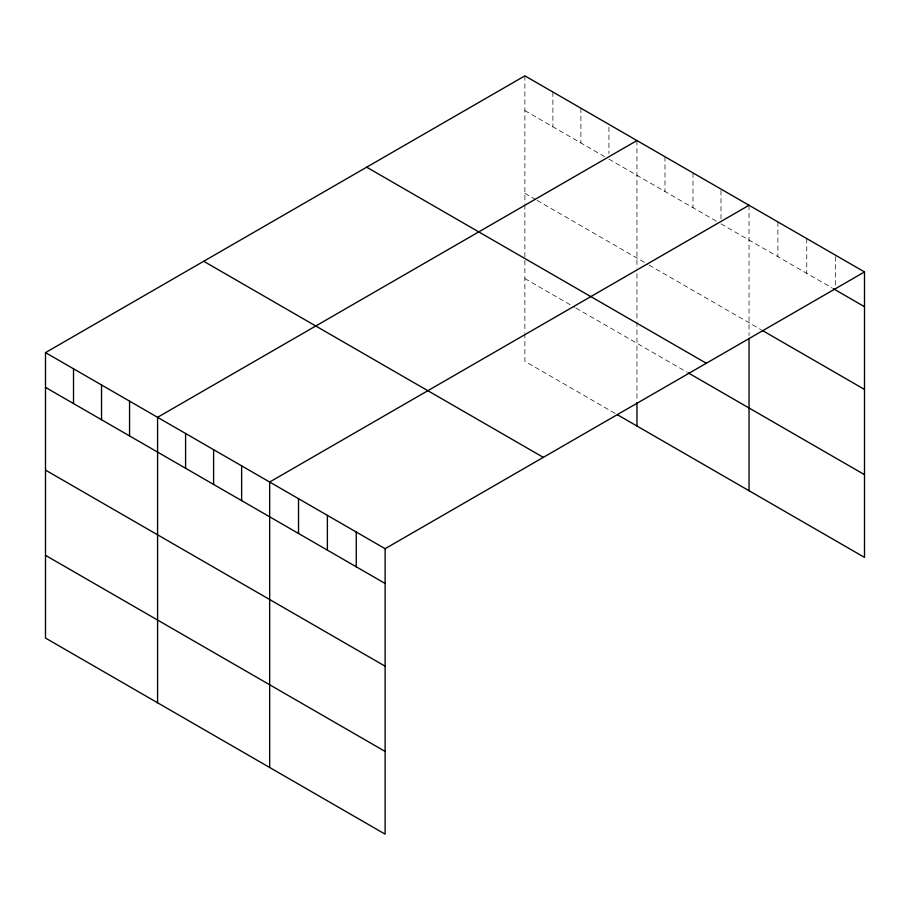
<?xml version="1.0" encoding="UTF-8"?>
<svg xmlns="http://www.w3.org/2000/svg" width="910" height="910" viewBox="0 0 910 910"><rect width="100%" height="100%" fill="white"/><g stroke="black" fill="none" stroke-linecap="round" stroke-linejoin="round"><path stroke-width="0.68" stroke-dasharray="4.55 3.41" d="M524.877 110.622L605.275 157.043M608.938 159.148L717.353 221.744M721.004 223.86L832.024 287.947M524.877 193.341L535.842 199.677M537.059 200.382L647.92 264.378M649.137 265.083L761.056 329.704M524.877 278.574L574.824 307.409M576.041 308.115L686.902 372.122M615.023 413.345L524.877 361.304L524.877 333.731M835.63 256.654L835.63 285.865M806.76 238.602L806.76 273.364M777.891 221.938L777.891 256.7M749.032 205.262L749.032 335.54M721.004 190.474L721.004 219.685M692.988 172.911L692.988 207.685M664.971 156.736L664.971 191.51M636.955 140.561L636.955 267.995M636.955 273.683L636.955 320.559M636.955 321.981L636.955 398.432M608.938 127.161L608.938 153.585M580.91 108.21L580.91 142.972M552.893 92.035L552.893 126.797M524.877 75.849L524.877 203.294M524.877 204.704L524.877 332.343"/><path stroke-width="1.36" d="M45.5 352.614L385.123 548.696L385.123 834.152L45.5 638.069L45.5 352.614L524.877 75.849L864.5 271.931L864.5 557.386L617.458 414.755M636.955 140.561L157.578 417.326L157.578 702.77M749.032 205.262L269.656 482.027L269.656 767.483M385.123 548.696L864.5 271.931M833.23 288.641L864.5 306.704M762.261 330.398L864.5 389.423M366.685 167.19L706.308 363.261M688.119 372.827L864.5 474.656M203.692 261.284L543.315 457.366M45.5 387.387L385.123 583.469M45.5 470.106L385.123 666.188M45.5 555.339L385.123 751.421M749.032 338.384L749.032 490.717M636.955 402.573L636.955 426.005M356.254 532.032L356.254 566.805M327.384 515.367L327.384 550.129M298.514 498.703L298.514 533.465M241.628 465.852L241.628 500.625M213.611 449.676L213.611 484.45M185.594 433.501L185.594 468.275M129.561 401.151L129.561 435.913M101.533 384.975L101.533 419.738M73.517 368.8L73.517 403.562"/></g></svg>
